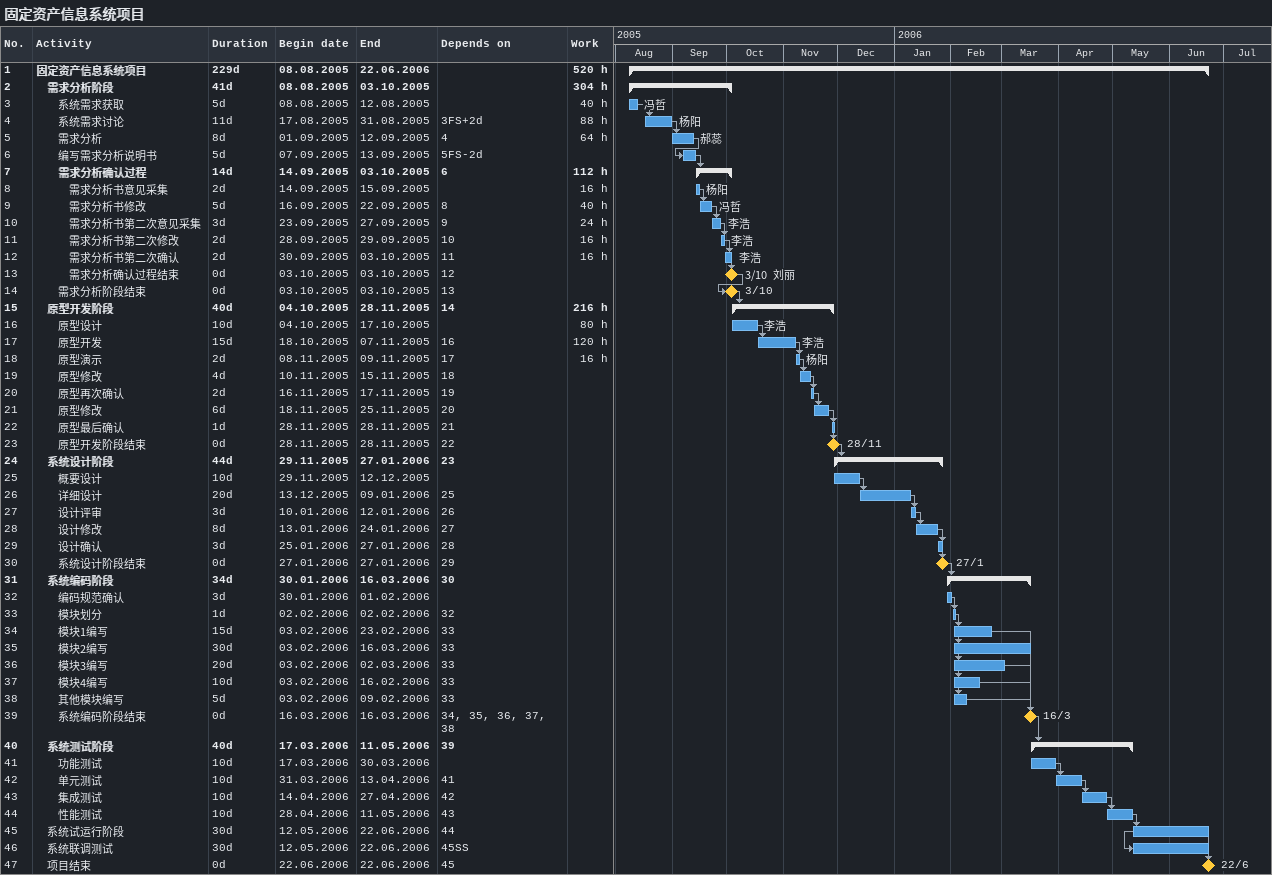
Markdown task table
固定资产信息系统项目

| ID | Level | Task | Duration | Start | Finish | Predecessors | Resources | Work (h) |
|---|---|---|---|---|---|---|---|---|
| 1 | 1 | **固定资产信息系统项目** | 229d | 2005-08-08 | 2006-06-22 |  |  | 520 |
| 2 | 2 | **需求分析阶段** | 41d | 2005-08-08 | 2005-10-03 |  |  | 304 |
| 3 | 3 | 系统需求获取 | 5d | 2005-08-08 | 2005-08-12 |  | 冯哲 | 40 |
| 4 | 3 | 系统需求讨论 | 11d | 2005-08-17 | 2005-08-31 | 3FS+2d | 杨阳 | 88 |
| 5 | 3 | 需求分析 | 8d | 2005-09-01 | 2005-09-12 | 4 | 郝蕊 | 64 |
| 6 | 3 | 编写需求分析说明书 | 5d | 2005-09-07 | 2005-09-13 | 5FS-2d |  |  |
| 7 | 3 | **需求分析确认过程** | 14d | 2005-09-14 | 2005-10-03 | 6 |  | 112 |
| 8 | 4 | 需求分析书意见采集 | 2d | 2005-09-14 | 2005-09-15 |  | 杨阳 | 16 |
| 9 | 4 | 需求分析书修改 | 5d | 2005-09-16 | 2005-09-22 | 8 | 冯哲 | 40 |
| 10 | 4 | 需求分析书第二次意见采集 | 3d | 2005-09-23 | 2005-09-27 | 9 | 李浩 | 24 |
| 11 | 4 | 需求分析书第二次修改 | 2d | 2005-09-28 | 2005-09-29 | 10 | 李浩 | 16 |
| 12 | 4 | 需求分析书第二次确认 | 2d | 2005-09-30 | 2005-10-03 | 11 | 李浩 | 16 |
| 13 | 4 | 需求分析确认过程结束 | 0d | 2005-10-03 | 2005-10-03 | 12 | 刘丽 |  |
| 14 | 3 | 需求分析阶段结束 | 0d | 2005-10-03 | 2005-10-03 | 13 |  |  |
| 15 | 2 | **原型开发阶段** | 40d | 2005-10-04 | 2005-11-28 | 14 |  | 216 |
| 16 | 3 | 原型设计 | 10d | 2005-10-04 | 2005-10-17 |  | 李浩 | 80 |
| 17 | 3 | 原型开发 | 15d | 2005-10-18 | 2005-11-07 | 16 | 李浩 | 120 |
| 18 | 3 | 原型演示 | 2d | 2005-11-08 | 2005-11-09 | 17 | 杨阳 | 16 |
| 19 | 3 | 原型修改 | 4d | 2005-11-10 | 2005-11-15 | 18 |  |  |
| 20 | 3 | 原型再次确认 | 2d | 2005-11-16 | 2005-11-17 | 19 |  |  |
| 21 | 3 | 原型修改 | 6d | 2005-11-18 | 2005-11-25 | 20 |  |  |
| 22 | 3 | 原型最后确认 | 1d | 2005-11-28 | 2005-11-28 | 21 |  |  |
| 23 | 3 | 原型开发阶段结束 | 0d | 2005-11-28 | 2005-11-28 | 22 |  |  |
| 24 | 2 | **系统设计阶段** | 44d | 2005-11-29 | 2006-01-27 | 23 |  |  |
| 25 | 3 | 概要设计 | 10d | 2005-11-29 | 2005-12-12 |  |  |  |
| 26 | 3 | 详细设计 | 20d | 2005-12-13 | 2006-01-09 | 25 |  |  |
| 27 | 3 | 设计评审 | 3d | 2006-01-10 | 2006-01-12 | 26 |  |  |
| 28 | 3 | 设计修改 | 8d | 2006-01-13 | 2006-01-24 | 27 |  |  |
| 29 | 3 | 设计确认 | 3d | 2006-01-25 | 2006-01-27 | 28 |  |  |
| 30 | 3 | 系统设计阶段结束 | 0d | 2006-01-27 | 2006-01-27 | 29 |  |  |
| 31 | 2 | **系统编码阶段** | 34d | 2006-01-30 | 2006-03-16 | 30 |  |  |
| 32 | 3 | 编码规范确认 | 3d | 2006-01-30 | 2006-02-01 |  |  |  |
| 33 | 3 | 模块划分 | 1d | 2006-02-02 | 2006-02-02 | 32 |  |  |
| 34 | 3 | 模块1编写 | 15d | 2006-02-03 | 2006-02-23 | 33 |  |  |
| 35 | 3 | 模块2编写 | 30d | 2006-02-03 | 2006-03-16 | 33 |  |  |
| 36 | 3 | 模块3编写 | 20d | 2006-02-03 | 2006-03-02 | 33 |  |  |
| 37 | 3 | 模块4编写 | 10d | 2006-02-03 | 2006-02-16 | 33 |  |  |
| 38 | 3 | 其他模块编写 | 5d | 2006-02-03 | 2006-02-09 | 33 |  |  |
| 39 | 3 | 系统编码阶段结束 | 0d | 2006-03-16 | 2006-03-16 | 34, 35, 36, 37, 38 |  |  |
| 40 | 2 | **系统测试阶段** | 40d | 2006-03-17 | 2006-05-11 | 39 |  |  |
| 41 | 3 | 功能测试 | 10d | 2006-03-17 | 2006-03-30 |  |  |  |
| 42 | 3 | 单元测试 | 10d | 2006-03-31 | 2006-04-13 | 41 |  |  |
| 43 | 3 | 集成测试 | 10d | 2006-04-14 | 2006-04-27 | 42 |  |  |
| 44 | 3 | 性能测试 | 10d | 2006-04-28 | 2006-05-11 | 43 |  |  |
| 45 | 2 | 系统试运行阶段 | 30d | 2006-05-12 | 2006-06-22 | 44 |  |  |
| 46 | 2 | 系统联调测试 | 30d | 2006-05-12 | 2006-06-22 | 45SS |  |  |
| 47 | 2 | 项目结束 | 0d | 2006-06-22 | 2006-06-22 | 45 |  |  |
